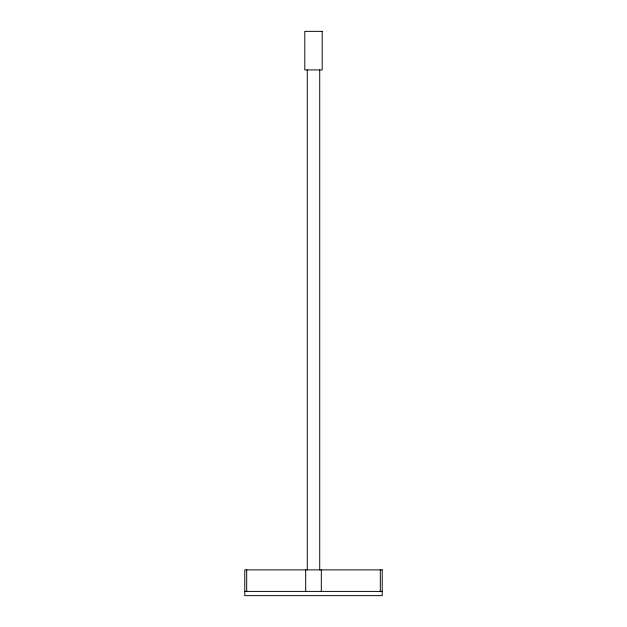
<?xml version="1.0" encoding="UTF-8"?>
<svg xmlns="http://www.w3.org/2000/svg" width="627" height="627" viewBox="0 0 627 627"><rect width="100%" height="100%" fill="white"/><g stroke="black" fill="none" stroke-linecap="round" stroke-linejoin="round"><path stroke-width="0.94" d="M244.773 591.402L382.227 591.402M380.307 569.88L380.307 591.402M321.306 569.88L321.306 591.402M319.723 69.926L319.723 569.88M307.277 69.926L307.277 569.88M305.694 569.88L305.694 591.402M246.693 569.88L246.693 591.402M322.192 31.35L304.808 31.35L304.808 69.926L322.192 69.926L322.192 31.35M382.227 569.88L244.773 569.88L244.773 595.65L382.227 595.65L382.227 569.88"/></g></svg>
